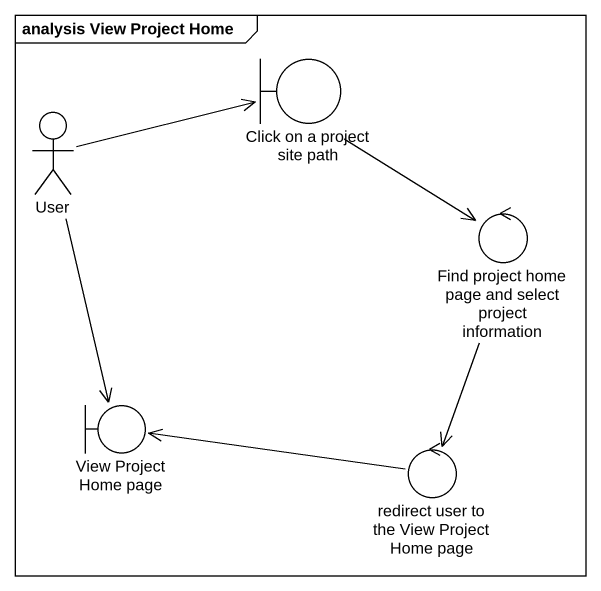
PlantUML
@startuml
mainframe analysis View Project Home
boundary "Click on a project site path" as Click_on_a_project_site_path
actor User
control "Find project home page and select project information" as Find_project_home_page_and
boundary "View Project Home page" as View_Project_Home_page
control "redirect user to the View Project Home page" as redirect_user_to_the_View
Click_on_a_project_site_path --> Find_project_home_page_and
User -right-> Click_on_a_project_site_path
User --> View_Project_Home_page
Find_project_home_page_and --> redirect_user_to_the_View
redirect_user_to_the_View -left-> View_Project_Home_page
@enduml
